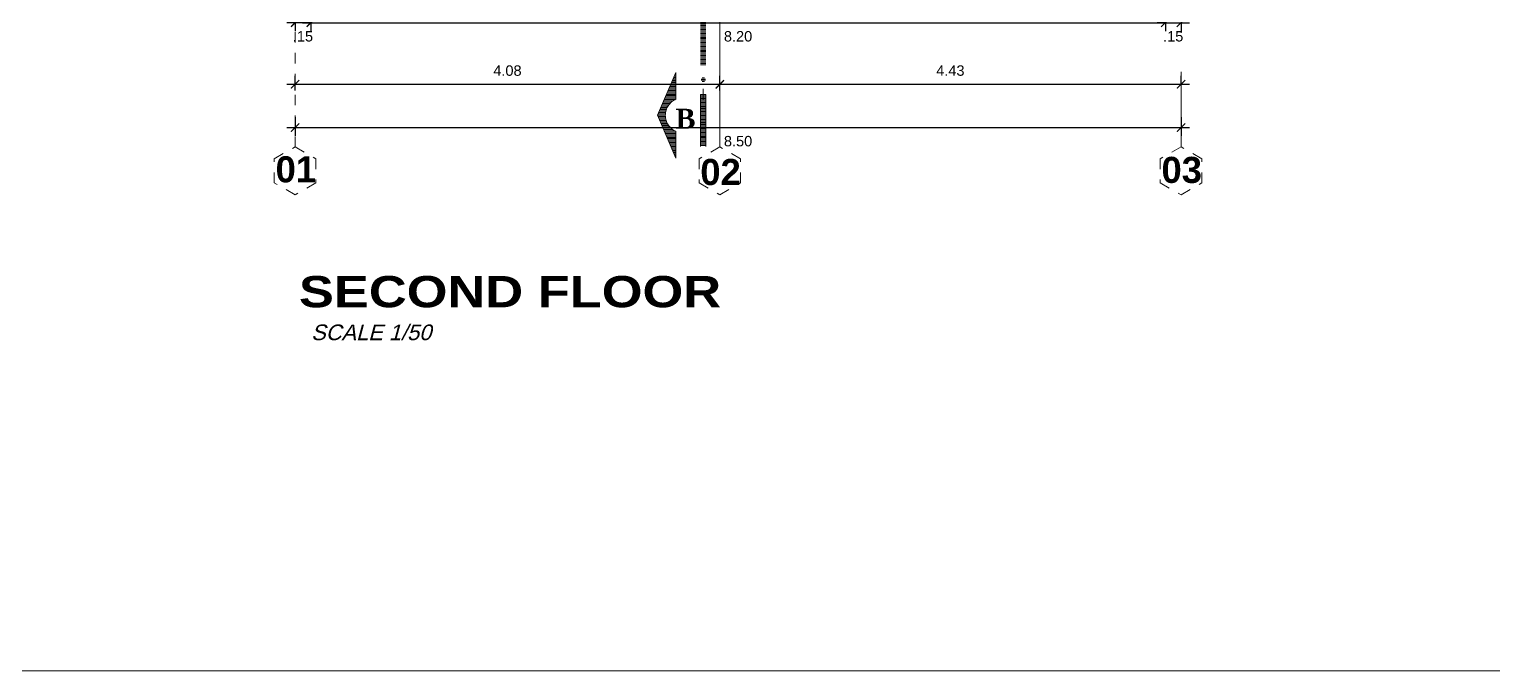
# Model space of a CAD drawing. Header units: millimetres. Extents: x -59 to 123, y 54 to 155.
# Drawn here: x -43.36 to -29.32, y 125.14 to 131.3 of the extents above; entities that cross this region are included whole.
import ezdxf
from ezdxf.enums import TextEntityAlignment as Align

# ---------------------------------------------------------------- set-up
doc = ezdxf.new("R2010")
doc.units = ezdxf.units.MM
for name, pattern in [('ACAD_ISO02W100', [15, 12, -3]), ('CONTINUA', [0]), ('DASHDOT', [25.4, 12.7, -6.35, 0, -6.35]), ('DASHED', [0.75, 0.5, -0.25])]:
    doc.linetypes.add(name, pattern=pattern)
doc.layers.get('0').update_dxf_attribs({"lineweight": 9})
doc.layers.get('Defpoints').update_dxf_attribs({"lineweight": 0})
doc.layers.add('A-COT', color=8, linetype='Continuous')
doc.layers.add('TEXTO2', color=3, linetype='Continuous')
for name, color, linetype, lineweight in [('DET-CORTE', 86, 'Continuous', 50), ('EJES', 6, 'ACAD_ISO02W100', 5), ('TEXTOS', 3, 'Continuous', 0)]:
    doc.layers.add(name, color=color, linetype=linetype, lineweight=lineweight)
doc.styles.add('ARIAL', font='arial.ttf')
doc.styles.add('ARIALNEG', font='arialbd.ttf')
doc.styles.add('ARIALREG', font='timesbd.ttf')
doc.styles.add('STILUS', font='arial.ttf')
doc.styles.add('style1', font='arial.ttf', dxfattribs={"height": 0.1})
doc.dimstyles.new('luis1', dxfattribs={"dimtxt": 0.1, "dimasz": 0.08, "dimexe": 0.08, "dimexo": 0.08, "dimgap": 0.08, "dimtad": 2, "dimzin": 4, "dimdsep": 46, "dimtxsty": 'style1', "dimblk": 'ARCHTICK', "dimcen": 2, "dimdle": 0.08, "dimclrd": 256, "dimclre": 256, "dimclrt": 256, "dimadec": 0, "dimazin": 1, "dimtfac": 1, "dimtix": 1, "dimtmove": 0, "dimatfit": 3, "dimfxl": 1, "dimtolj": 1, "dimarcsym": 0})

# ---------------------------------------------------------------- blocks, each defined once
blk = doc.blocks.new('_ArchTick')
at = {"color": 0, "linetype": 'ByBlock', "const_width": 0.15}
blk.add_lwpolyline([(-0.5, -0.5), (0.5, 0.5)], dxfattribs=at)
blk = doc.blocks.new('*D291')
at = {"layer": 'A-COT', "linetype": 'Continuous', "lineweight": -2, "transparency": 16777216}
for p, q in [((-40.808, 131.452), (-40.808, 131.281)), ((-40.658, 131.452), (-40.658, 131.281)), ((-40.808, 131.361), (-40.888, 131.361)), ((-40.658, 131.361), (-40.808, 131.361)), ((-40.658, 131.361), (-40.578, 131.361))]:
    blk.add_line(p, q, dxfattribs=at)
at = {"layer": 'Defpoints', "color": 0, "linetype": 'CONTINUA', "transparency": 16777216}
for p in [(-40.808, 131.532), (-40.658, 131.532), (-40.808, 131.361)]:
    blk.add_point(p, dxfattribs=at)
at = {"layer": 'A-COT', "linetype": 'CONTINUA', "lineweight": -2, "transparency": 16777216, "xscale": 0.08, "yscale": 0.08, "zscale": 0.08}
blk.add_blockref('_ArchTick', (-40.808, 131.361), dxfattribs=at)
at = {"layer": 'A-COT', "linetype": 'CONTINUA', "lineweight": -2, "transparency": 16777216, "xscale": 0.08, "yscale": 0.08, "zscale": 0.08, "rotation": 180}
blk.add_blockref('_ArchTick', (-40.658, 131.361), dxfattribs=at)
at = {"layer": 'A-COT', "linetype": 'CONTINUA', "lineweight": 5, "transparency": 16777216, "insert": (-40.733, 131.23), "char_height": 0.1, "attachment_point": 5, "style": 'style1'}
blk.add_mtext('\\A1;.15', dxfattribs=at)
blk = doc.blocks.new('*D312')
at = {"layer": 'A-COT', "linetype": 'Continuous', "lineweight": -2, "transparency": 16777216}
for p, q in [((-40.658, 131.452), (-40.658, 131.281)), ((-32.458, 131.452), (-32.458, 131.281)), ((-40.738, 131.361), (-32.378, 131.361))]:
    blk.add_line(p, q, dxfattribs=at)
at = {"layer": 'Defpoints', "color": 0, "linetype": 'CONTINUA', "transparency": 16777216}
for p in [(-40.658, 131.532), (-32.458, 131.532), (-32.458, 131.361)]:
    blk.add_point(p, dxfattribs=at)
at = {"layer": 'A-COT', "linetype": 'CONTINUA', "lineweight": -2, "transparency": 16777216, "xscale": 0.08, "yscale": 0.08, "zscale": 0.08, "rotation": 180}
blk.add_blockref('_ArchTick', (-40.658, 131.361), dxfattribs=at)
at = {"layer": 'A-COT', "linetype": 'CONTINUA', "lineweight": -2, "transparency": 16777216, "xscale": 0.08, "yscale": 0.08, "zscale": 0.08}
blk.add_blockref('_ArchTick', (-32.458, 131.361), dxfattribs=at)
at = {"layer": 'A-COT', "linetype": 'CONTINUA', "lineweight": 5, "transparency": 16777216, "insert": (-36.558, 131.23), "char_height": 0.1, "attachment_point": 5, "style": 'style1'}
blk.add_mtext('\\A1;8.20', dxfattribs=at)
blk = doc.blocks.new('*D313')
at = {"layer": 'A-COT', "linetype": 'Continuous', "lineweight": -2, "transparency": 16777216}
for p, q in [((-32.458, 131.452), (-32.458, 131.281)), ((-32.308, 131.452), (-32.308, 131.281)), ((-32.458, 131.361), (-32.538, 131.361)), ((-32.458, 131.361), (-32.308, 131.361)), ((-32.308, 131.361), (-32.228, 131.361))]:
    blk.add_line(p, q, dxfattribs=at)
at = {"layer": 'Defpoints', "color": 0, "linetype": 'CONTINUA', "transparency": 16777216}
for p in [(-32.458, 131.532), (-32.308, 131.532), (-32.308, 131.361)]:
    blk.add_point(p, dxfattribs=at)
at = {"layer": 'A-COT', "linetype": 'CONTINUA', "lineweight": -2, "transparency": 16777216, "xscale": 0.08, "yscale": 0.08, "zscale": 0.08}
blk.add_blockref('_ArchTick', (-32.458, 131.361), dxfattribs=at)
at = {"layer": 'A-COT', "linetype": 'CONTINUA', "lineweight": -2, "transparency": 16777216, "xscale": 0.08, "yscale": 0.08, "zscale": 0.08, "rotation": 180}
blk.add_blockref('_ArchTick', (-32.308, 131.361), dxfattribs=at)
at = {"layer": 'A-COT', "linetype": 'CONTINUA', "lineweight": 5, "transparency": 16777216, "insert": (-32.383, 131.23), "char_height": 0.1, "attachment_point": 5, "style": 'style1'}
blk.add_mtext('\\A1;.15', dxfattribs=at)
blk = doc.blocks.new('*D1215')
at = {"layer": 'A-COT', "linetype": 'Continuous', "lineweight": -2, "transparency": 16777216}
for p, q in [((-40.808, 130.455), (-40.808, 130.275)), ((-32.308, 130.455), (-32.308, 130.275)), ((-40.888, 130.355), (-32.228, 130.355))]:
    blk.add_line(p, q, dxfattribs=at)
at = {"layer": 'Defpoints', "color": 0, "linetype": 'CONTINUA', "transparency": 16777216}
for p in [(-40.808, 131.532), (-32.308, 131.532), (-32.308, 130.355)]:
    blk.add_point(p, dxfattribs=at)
at = {"layer": 'A-COT', "linetype": 'CONTINUA', "lineweight": -2, "transparency": 16777216, "xscale": 0.08, "yscale": 0.08, "zscale": 0.08, "rotation": 180}
blk.add_blockref('_ArchTick', (-40.808, 130.355), dxfattribs=at)
at = {"layer": 'A-COT', "linetype": 'CONTINUA', "lineweight": -2, "transparency": 16777216, "xscale": 0.08, "yscale": 0.08, "zscale": 0.08}
blk.add_blockref('_ArchTick', (-32.308, 130.355), dxfattribs=at)
at = {"layer": 'A-COT', "linetype": 'CONTINUA', "lineweight": 5, "transparency": 16777216, "insert": (-36.558, 130.224), "char_height": 0.1, "attachment_point": 5, "style": 'style1'}
blk.add_mtext('\\A1;8.50', dxfattribs=at)
blk = doc.blocks.new('*D1219')
at = {"layer": 'A-COT', "linetype": 'Continuous', "lineweight": -2, "transparency": 16777216}
for p, q in [((-40.888, 130.77), (-36.653, 130.77)), ((-40.808, 130.711), (-40.808, 130.85)), ((-36.733, 130.711), (-36.733, 130.85))]:
    blk.add_line(p, q, dxfattribs=at)
at = {"layer": 'Defpoints', "color": 0, "linetype": 'CONTINUA', "transparency": 16777216}
for p in [(-36.733, 130.77), (-40.808, 130.631), (-36.733, 130.631)]:
    blk.add_point(p, dxfattribs=at)
at = {"layer": 'A-COT', "linetype": 'CONTINUA', "lineweight": -2, "transparency": 16777216, "xscale": 0.08, "yscale": 0.08, "zscale": 0.08, "rotation": 180}
blk.add_blockref('_ArchTick', (-40.808, 130.77), dxfattribs=at)
at = {"layer": 'A-COT', "linetype": 'CONTINUA', "lineweight": -2, "transparency": 16777216, "xscale": 0.08, "yscale": 0.08, "zscale": 0.08}
blk.add_blockref('_ArchTick', (-36.733, 130.77), dxfattribs=at)
at = {"layer": 'A-COT', "linetype": 'CONTINUA', "lineweight": 5, "transparency": 16777216, "insert": (-38.771, 130.901), "char_height": 0.1, "attachment_point": 5, "style": 'style1'}
blk.add_mtext('\\A1;4.08', dxfattribs=at)
blk = doc.blocks.new('*D1220')
at = {"layer": 'A-COT', "linetype": 'Continuous', "lineweight": -2, "transparency": 16777216}
for p, q in [((-36.813, 130.77), (-32.228, 130.77)), ((-36.733, 130.711), (-36.733, 130.85)), ((-32.308, 130.77), (-32.308, 130.85))]:
    blk.add_line(p, q, dxfattribs=at)
at = {"layer": 'Defpoints', "color": 0, "linetype": 'CONTINUA', "transparency": 16777216}
for p in [(-32.308, 130.77), (-32.308, 130.77), (-36.733, 130.631)]:
    blk.add_point(p, dxfattribs=at)
at = {"layer": 'A-COT', "linetype": 'CONTINUA', "lineweight": -2, "transparency": 16777216, "xscale": 0.08, "yscale": 0.08, "zscale": 0.08, "rotation": 180}
blk.add_blockref('_ArchTick', (-36.733, 130.77), dxfattribs=at)
at = {"layer": 'A-COT', "linetype": 'CONTINUA', "lineweight": -2, "transparency": 16777216, "xscale": 0.08, "yscale": 0.08, "zscale": 0.08}
blk.add_blockref('_ArchTick', (-32.308, 130.77), dxfattribs=at)
at = {"layer": 'A-COT', "linetype": 'CONTINUA', "lineweight": 5, "transparency": 16777216, "insert": (-34.521, 130.901), "char_height": 0.1, "attachment_point": 5, "style": 'style1'}
blk.add_mtext('\\A1;4.43', dxfattribs=at)

msp = doc.modelspace()

# ---------------------------------------------------------------- hatches: boundary and pattern name
at = {"layer": 'DET-CORTE', "linetype": 'DASHDOT', "lineweight": 5, "ltscale": 0.1}
h = msp.add_hatch(dxfattribs=at)
h.set_pattern_fill('ANSI31', color=256, scale=0.1, angle=-45, style=0)
h.set_pattern_definition([(360, (-76.26081, 246.383224), (0, 0.0125), [])])
h.paths.add_polyline_path([(-36.867, 132.4548), (-36.917, 132.4548), (-36.917, 131.9548), (-36.867, 131.9548)])
h.paths.add_polyline_path([(-36.8918, 131.8355, 1), (-36.8918, 131.7913, 1)])
h.paths.add_polyline_path([(-36.867, 131.6728), (-36.917, 131.6728), (-36.917, 130.9556), (-36.867, 130.9556)])
h.paths.add_polyline_path([(-36.8918, 130.8365, 1), (-36.8918, 130.7923, 1)])
h.paths.add_polyline_path([(-36.867, 130.6736), (-36.917, 130.6736), (-36.917, 130.1736), (-36.867, 130.1736)])
h = msp.add_hatch(dxfattribs=at)
h.set_pattern_fill('ANSI31', color=256, scale=0.1, angle=-45, style=0)
h.set_pattern_definition([(180, (7.915251, 12.798623), (0, -0.0125), [])])
h.paths.add_polyline_path([(-37.1542, 130.0614), (-37.3321, 130.4726), (-37.1542, 130.8839), (-37.1542, 130.6263, 0.6639697), (-37.1542, 130.319)])

# ---------------------------------------------------------------- linework, layer by layer
for p, q in [((-36.892, 151.1124), (-36.892, 130.3989)), ((-36.917, 130.6736), (-36.917, 130.1736)), ((-36.917, 130.6736), (-36.917, 130.1736)), ((-36.917, 130.6736), (-36.917, 130.1736)), ((-36.867, 130.1736), (-36.867, 130.6736)), ((-36.867, 130.1736), (-36.867, 130.6736)), ((-36.867, 130.1736), (-36.867, 130.6736))]:
    msp.add_line(p, q, dxfattribs=at)
at = {"layer": 'DET-CORTE', "lineweight": 5, "ltscale": 0.5}
msp.add_lwpolyline([(-58.6204, 125.144), (-15.0063, 125.144), (-15.0063, 154.2907), (-58.6204, 154.2907)], close=True, dxfattribs=at)
at = {"layer": 'DET-CORTE', "linetype": 'DASHDOT', "lineweight": 5, "ltscale": 0.1}
msp.add_lwpolyline([(-37.3321, 130.4726), (-37.1542, 130.0614), (-37.1542, 130.319, -0.6639697), (-37.1542, 130.6263), (-37.1542, 130.8839)], format="xyb", close=True, dxfattribs=at)
at = {"layer": 'EJES', "linetype": 'DASHED', "lineweight": 5, "ltscale": 1.5}
for p, q in [((-36.7331, 151.8941), (-36.7331, 130.7352)), ((-36.7331, 151.8941), (-36.7331, 130.7352)), ((-36.7331, 130.1705), (-36.7331, 151.3293)), ((-36.7331, 130.1705), (-36.7331, 151.3293)), ((-32.3081, 142.1383), (-32.3081, 130.1705))]:
    msp.add_line(p, q, dxfattribs=at)
at = {"layer": 'EJES', "lineweight": 5, "ltscale": 0.003}
msp.add_line((-40.8081, 130.1705), (-40.8081, 131.5323), dxfattribs=at)
for points in [[(-40.6085, 129.8247), (-40.8081, 129.7094), (-41.0078, 129.8247), (-41.0078, 130.0552), (-40.8081, 130.1705), (-40.6085, 130.0552)], [(-36.5335, 130.0552), (-36.7331, 130.1705), (-36.9328, 130.0552), (-36.9328, 129.8247), (-36.7331, 129.7094), (-36.5335, 129.8247)], [(-32.1085, 130.0552), (-32.3081, 130.1705), (-32.5078, 130.0552), (-32.5078, 129.8247), (-32.3081, 129.7094), (-32.1085, 129.8247)]]:
    msp.add_lwpolyline(points, close=True, dxfattribs=at)

# ---------------------------------------------------------------- texts
at = {"layer": 'DET-CORTE', "linetype": 'DASHDOT', "lineweight": 5, "ltscale": 0.1, "style": 'ARIALREG', "flags": 4}
msp.add_attdef('B', text='B', height=0.19, dxfattribs=at).set_placement((-37.0624, 130.3453), align=Align.CENTER)
at = {"layer": 'EJES', "lineweight": 5, "char_height": 0.25, "width": 0.015384, "style": 'STILUS'}
for s, insert, attachment_point in [('{\\fArial|b1|i0|c0|p34;01}', (-40.8011, 129.8259), 8), ('{\\fArial|b1|i0|c0|p34;02}', (-36.7261, 130.054), 2), ('{\\fArial|b1|i0|c0|p34;03}', (-32.3011, 130.074), 2)]:
    msp.add_mtext(s, dxfattribs=dict(at, insert=insert, attachment_point=attachment_point))
at = {"layer": 'TEXTO2', "color": 8, "lineweight": 5, "style": 'ARIALNEG', "width": 1.2}
msp.add_text('SECOND FLOOR', height=0.3, dxfattribs=at).set_placement((-40.7713, 128.6309))
at = {"layer": 'TEXTOS', "lineweight": 5, "style": 'ARIAL', "oblique": 15}
msp.add_text('SCALE 1/50', height=0.15, dxfattribs=at).set_placement((-40.6547, 128.3153))

# ---------------------------------------------------------------- dimensions: what is measured, and where the dimension line sits
at = {"layer": 'A-COT', "linetype": 'CONTINUA', "lineweight": 5}
for base, p1, p2, override, picture, middle in [((-40.8081, 131.3606), (-40.6581, 131.5323), (-40.8081, 131.5323), {"dimfxl": 0.1, "dimfxlon": 1, "dimarcsym": 2}, '*D291', (-40.7331, 131.2296)), ((-32.3081, 130.355), (-40.8081, 131.5323), (-32.3081, 131.5323), {"dimfxl": 0.1, "dimfxlon": 1, "dimarcsym": 2}, '*D1215', (-36.5581, 130.224)), ((-32.4581, 131.3606), (-40.6581, 131.5323), (-32.4581, 131.5323), {"dimtmove": 1, "dimfxl": 0.1, "dimfxlon": 1, "dimarcsym": 2}, '*D312', (-36.5581, 131.2296)), ((-32.3081, 131.3606), (-32.4581, 131.5323), (-32.3081, 131.5323), {"dimtmove": 1, "dimfxl": 0.1, "dimfxlon": 1, "dimarcsym": 2}, '*D313', (-32.3831, 131.2296)), ((-36.7331388373, 130.7702135667), (-40.808138841, 130.6308707421), (-36.7331388373, 130.6308707421), {"dimfxl": 0.18, "dimfxlon": 1, "dimarcsym": 2}, '*D1219', (-38.7706388392, 130.9012708655)), ((-32.30813883, 130.77021357), (-36.73313884, 130.63087074), (-32.30813883, 130.77021357), {"dimtmove": 1, "dimfxl": 0.18, "dimfxlon": 1, "dimarcsym": 2}, '*D1220', (-34.52063883, 130.90130497))]:
    dim = msp.add_linear_dim(base=base, p1=p1, p2=p2, dimstyle='luis1', override=override, dxfattribs=at)
    dim.commit()
    dim.dimension.update_dxf_attribs({"geometry": picture, "text_midpoint": middle})

doc.saveas('drawing.dxf')
